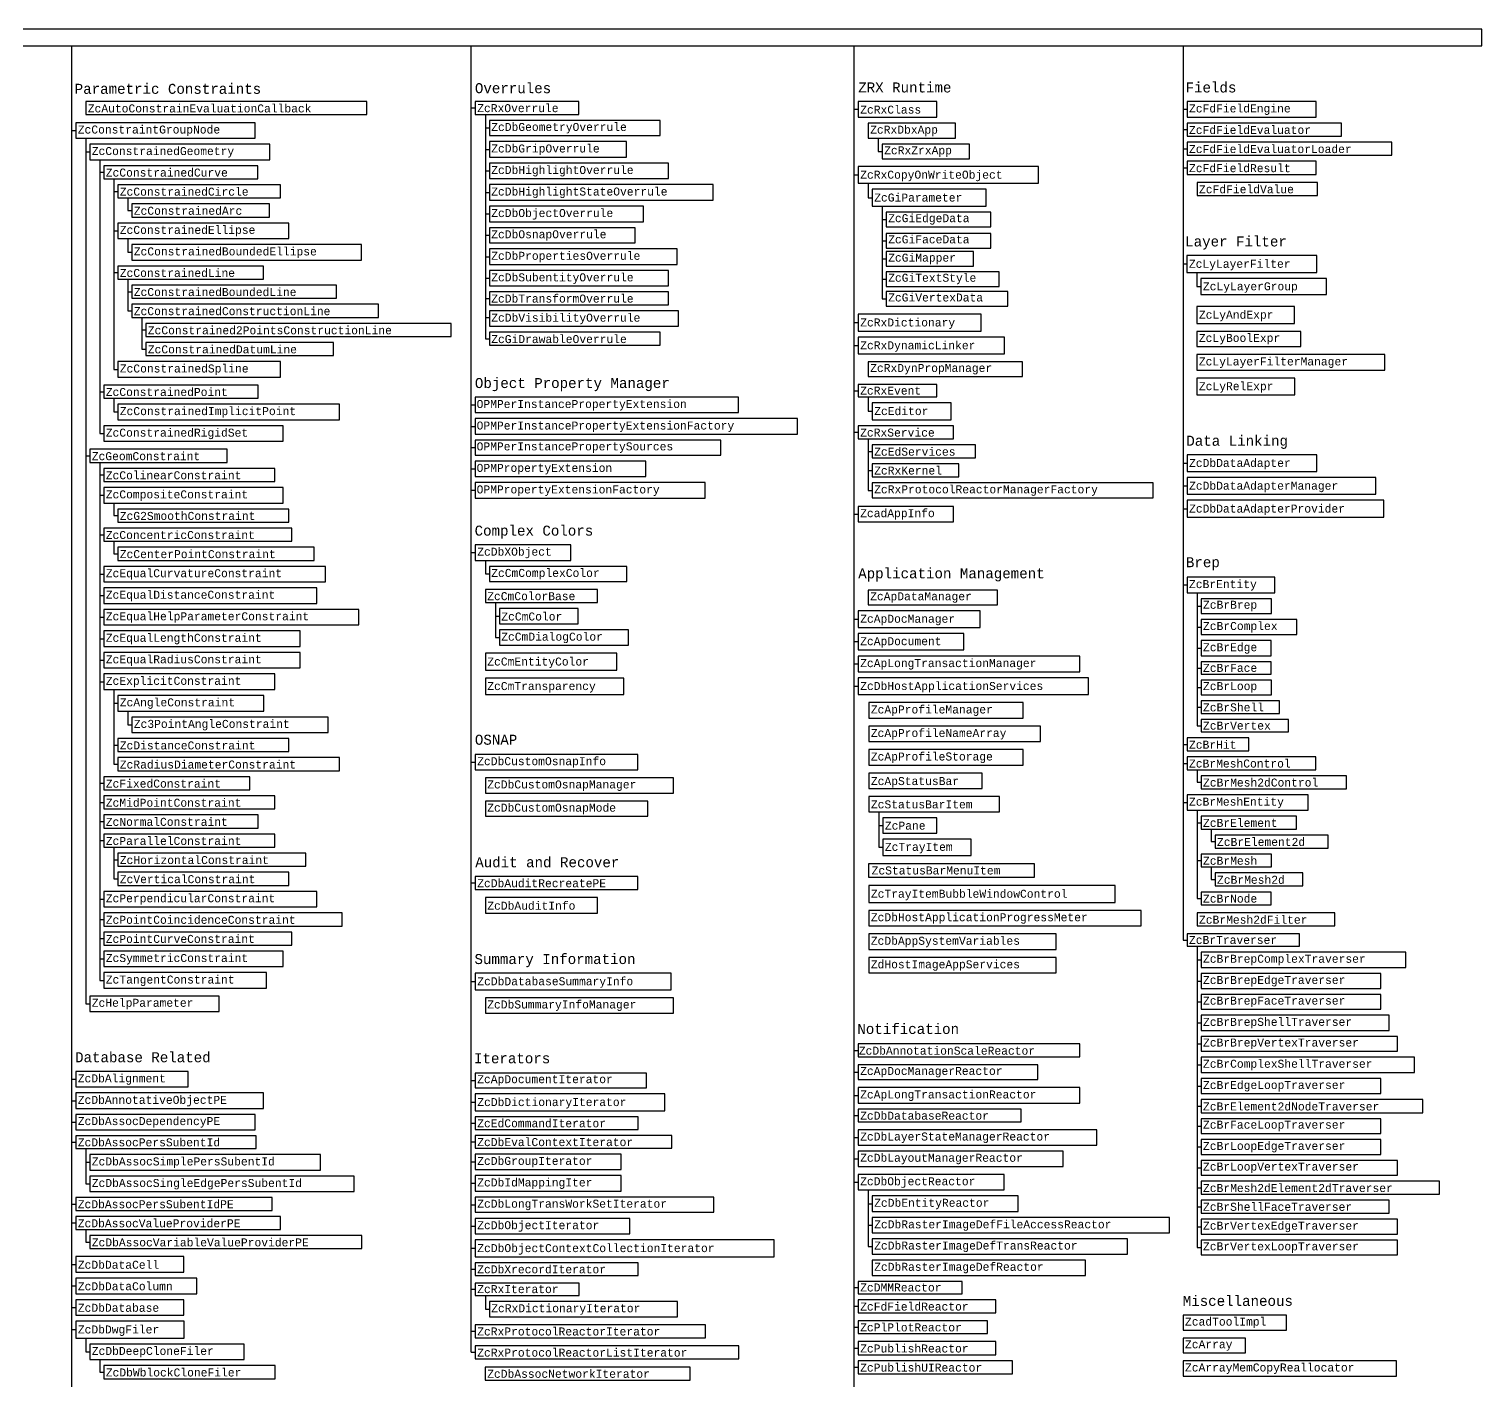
# Model space of a CAD drawing. Header units: millimetres. Extents: x 63 to 561, y 325 to 515.
# Drawn here: x 139.5 to 212.1, y 437.5 to 505 of the extents above; entities that cross this region are included whole.
import ezdxf

# ---------------------------------------------------------------- set-up
doc = ezdxf.new("R2010")
doc.units = ezdxf.units.MM
for name, color, linetype in [('Classes Map Frame', 7, 'Continuous'), ('Partial Supported', 2, 'Continuous'), ('Unmanaged classes', 3, 'Continuous'), ('Unmanaged classes with .NET Wrappers', 3, 'Continuous'), ('Unsupported', 252, 'Continuous')]:
    doc.layers.add(name, color=color, linetype=linetype)
doc.styles.add('Categories', font='consola.ttf', dxfattribs={"height": 0.5})
doc.styles.get("Standard").update_dxf_attribs({"font": 'consola.ttf'})
doc.styles.add('Unmanaged', font='consola.ttf', dxfattribs={"height": 0.2})

msp = doc.modelspace()

# ---------------------------------------------------------------- linework, layer by layer
at = {"layer": 'Classes Map Frame'}
for p, q in [((141.613, 416.517), (141.613, 504.157)), ((161.579, 438.887), (161.579, 504.126)), ((180.722, 428.182), (180.722, 504.157)), ((197.161, 504.157), (197.161, 459.483)), ((161.58, 501.058), (161.78, 501.058)), ((162.28, 500.738), (162.28, 489.526)), ((180.722, 500.991), (180.922, 500.991)), ((197.161, 500.99), (197.361, 500.99)), ((141.613, 499.936), (141.813, 499.936)), ((162.28, 500.057), (162.48, 500.057)), ((197.161, 499.975), (197.361, 499.975)), ((142.313, 499.548), (142.313, 456.298)), ((162.28, 498.989), (162.48, 498.989)), ((181.922, 499.542), (181.922, 498.876)), ((197.161, 499.021), (197.361, 499.021)), ((142.313, 498.86), (142.513, 498.86)), ((143.013, 498.473), (143.013, 484.791)), ((181.922, 498.876), (182.122, 498.876)), ((143.013, 497.845), (143.213, 497.845)), ((143.713, 497.518), (143.713, 487.997)), ((162.28, 497.913), (162.48, 497.913)), ((180.722, 497.715), (180.922, 497.715)), ((197.161, 498.066), (197.361, 498.066)), ((143.713, 496.891), (143.913, 496.891)), ((162.28, 496.838), (162.48, 496.838)), ((181.422, 497.293), (181.422, 496.572)), ((144.413, 496.563), (144.413, 495.936)), ((181.422, 496.572), (181.622, 496.572)), ((182.122, 496.151), (182.122, 491.523)), ((144.413, 495.936), (144.613, 495.936)), ((162.28, 495.763), (162.48, 495.763)), ((182.122, 495.485), (182.322, 495.485)), ((143.713, 494.921), (143.913, 494.921)), ((162.28, 494.695), (162.48, 494.695)), ((144.413, 494.533), (144.413, 493.846)), ((182.122, 494.426), (182.322, 494.426)), ((144.413, 493.846), (144.613, 493.846)), ((162.28, 493.626), (162.48, 493.626)), ((182.122, 493.513), (182.322, 493.513)), ((197.153, 493.263), (197.353, 493.263)), ((143.713, 492.83), (143.913, 492.83)), ((144.413, 492.503), (144.413, 490.921)), ((162.28, 492.551), (162.48, 492.551)), ((182.122, 492.509), (182.322, 492.509)), ((197.853, 492.841), (197.853, 492.137)), ((144.413, 491.876), (144.613, 491.876)), ((197.853, 492.137), (198.053, 492.137)), ((162.28, 491.543), (162.48, 491.543)), ((182.122, 491.523), (182.322, 491.523)), ((144.413, 490.921), (144.613, 490.921)), ((145.113, 490.594), (145.113, 489.012)), ((162.28, 490.596), (162.48, 490.596)), ((180.722, 490.332), (180.922, 490.332)), ((145.113, 489.966), (145.313, 489.966)), ((162.28, 489.526), (162.48, 489.526)), ((145.113, 489.012), (145.313, 489.012)), ((180.722, 489.189), (180.922, 489.189)), ((143.713, 487.997), (143.913, 487.997)), ((143.013, 486.882), (143.213, 486.882)), ((180.722, 486.93), (180.922, 486.93)), ((181.422, 486.624), (181.422, 485.903)), ((143.713, 486.554), (143.713, 485.867)), ((161.58, 486.222), (161.78, 486.222)), ((181.422, 485.903), (181.622, 485.903)), ((143.713, 485.867), (143.913, 485.867)), ((143.013, 484.791), (143.213, 484.791)), ((161.58, 485.146), (161.78, 485.146)), ((180.722, 484.854), (180.922, 484.854)), ((181.422, 484.527), (181.422, 481.951)), ((161.58, 484.088), (161.78, 484.088)), ((181.422, 483.899), (181.622, 483.899)), ((142.313, 483.676), (142.513, 483.676)), ((143.013, 483.349), (143.013, 457.466)), ((161.58, 483.03), (161.78, 483.03)), ((197.161, 483.307), (197.361, 483.307)), ((143.013, 482.721), (143.213, 482.721)), ((181.422, 482.952), (181.622, 482.952)), ((143.013, 481.706), (143.213, 481.706)), ((161.58, 481.954), (161.78, 481.954)), ((181.422, 481.951), (181.622, 481.951)), ((197.161, 482.172), (197.361, 482.172)), ((143.713, 481.319), (143.713, 480.691)), ((197.161, 481.033), (197.361, 481.033)), ((143.713, 480.691), (143.913, 480.691)), ((180.722, 480.761), (180.922, 480.761)), ((143.013, 479.737), (143.213, 479.737)), ((143.713, 479.409), (143.713, 478.782)), ((143.713, 478.782), (143.913, 478.782)), ((143.713, 478.782), (143.913, 478.782)), ((161.58, 478.843), (161.78, 478.843)), ((162.28, 478.455), (162.28, 477.774)), ((143.013, 477.767), (143.213, 477.767)), ((162.28, 477.774), (162.48, 477.774)), ((197.161, 477.224), (197.361, 477.224)), ((143.013, 476.692), (143.213, 476.692)), ((197.861, 476.836), (197.861, 470.193)), ((162.78, 476.353), (162.78, 474.598)), ((197.861, 476.17), (198.061, 476.17)), ((143.013, 475.616), (143.213, 475.616)), ((162.78, 475.669), (162.98, 475.669)), ((180.722, 475.517), (180.922, 475.517)), ((197.861, 475.123), (198.061, 475.123)), ((143.013, 474.541), (143.213, 474.541)), ((162.78, 474.598), (162.98, 474.598)), ((180.722, 474.396), (180.922, 474.396)), ((197.861, 474.062), (198.061, 474.062)), ((143.013, 473.465), (143.213, 473.465)), ((180.722, 473.277), (180.922, 473.277)), ((197.861, 473.076), (198.061, 473.076)), ((143.013, 472.39), (143.213, 472.39)), ((180.722, 472.168), (180.922, 472.168)), ((197.861, 472.105), (198.061, 472.105)), ((143.713, 472.002), (143.713, 468.269)), ((143.713, 471.315), (143.913, 471.315)), ((144.413, 470.927), (144.413, 470.239)), ((197.861, 471.119), (198.061, 471.119)), ((144.413, 470.239), (144.613, 470.239)), ((197.861, 470.193), (198.061, 470.193)), ((143.713, 469.224), (143.913, 469.224)), ((197.161, 469.26), (197.361, 469.26)), ((143.713, 468.269), (143.913, 468.269)), ((161.58, 468.368), (161.78, 468.368)), ((197.161, 468.312), (197.361, 468.312)), ((197.861, 467.992), (197.861, 467.367)), ((143.013, 467.315), (143.213, 467.315)), ((197.861, 467.367), (198.061, 467.367)), ((143.013, 466.36), (143.213, 466.36)), ((197.161, 466.354), (197.361, 466.354)), ((181.956, 465.891), (181.956, 464.12)), ((197.861, 465.966), (197.861, 461.564)), ((143.013, 465.405), (143.213, 465.405)), ((181.956, 465.211), (182.156, 465.211)), ((197.861, 465.346), (198.061, 465.346)), ((198.561, 465.026), (198.561, 464.4)), ((143.013, 464.451), (143.213, 464.451)), ((143.713, 464.123), (143.713, 462.541)), ((181.956, 464.12), (182.156, 464.12)), ((198.561, 464.4), (198.761, 464.4)), ((143.713, 463.496), (143.913, 463.496)), ((197.861, 463.455), (198.061, 463.455)), ((198.561, 463.135), (198.561, 462.509)), ((143.713, 462.541), (143.913, 462.541)), ((161.58, 462.338), (161.78, 462.338)), ((198.561, 462.509), (198.761, 462.509)), ((143.013, 461.526), (143.213, 461.526)), ((197.861, 461.564), (198.061, 461.564)), ((143.013, 460.511), (143.213, 460.511)), ((143.013, 459.556), (143.213, 459.556)), ((197.161, 459.483), (197.361, 459.483)), ((197.861, 459.178), (197.861, 444.115)), ((143.013, 458.541), (143.213, 458.541)), ((197.861, 458.497), (198.061, 458.497)), ((143.013, 457.466), (143.213, 457.466)), ((161.58, 457.411), (161.78, 457.411)), ((197.861, 457.436), (198.061, 457.436)), ((142.313, 456.298), (142.513, 456.298)), ((197.861, 456.39), (198.061, 456.39)), ((197.861, 455.343), (198.061, 455.343)), ((180.722, 453.971), (180.922, 453.971)), ((197.861, 454.297), (198.061, 454.297)), ((197.861, 453.25), (198.061, 453.25)), ((141.613, 452.53), (141.813, 452.53)), ((161.58, 452.466), (161.78, 452.466)), ((180.722, 452.878), (180.922, 452.878)), ((197.861, 452.189), (198.061, 452.189)), ((141.613, 451.454), (141.813, 451.454)), ((161.58, 451.379), (161.78, 451.379)), ((180.722, 451.724), (180.922, 451.724)), ((197.861, 451.183), (198.061, 451.183)), ((141.613, 450.386), (141.813, 450.386)), ((161.58, 450.337), (161.78, 450.337)), ((180.722, 450.717), (180.922, 450.717)), ((180.722, 449.616), (180.922, 449.616)), ((197.861, 450.192), (198.061, 450.192)), ((141.613, 449.385), (141.813, 449.385)), ((142.313, 449.065), (142.313, 447.302)), ((161.58, 449.397), (161.78, 449.397)), ((197.861, 449.146), (198.061, 449.146)), ((142.313, 448.378), (142.513, 448.378)), ((161.58, 448.396), (161.78, 448.396)), ((180.722, 448.555), (180.922, 448.555)), ((180.722, 447.387), (180.922, 447.387)), ((197.861, 448.099), (198.061, 448.099)), ((142.313, 447.302), (142.513, 447.302)), ((161.58, 447.328), (161.78, 447.328)), ((181.422, 446.999), (181.422, 444.168)), ((197.861, 447.108), (198.061, 447.108)), ((141.613, 446.294), (141.813, 446.294)), ((161.58, 446.26), (161.78, 446.26)), ((181.422, 446.311), (181.622, 446.311)), ((197.861, 446.162), (198.061, 446.162)), ((141.613, 445.347), (141.813, 445.347)), ((181.422, 445.236), (181.622, 445.236)), ((142.313, 445.019), (142.313, 444.392)), ((161.58, 445.192), (161.78, 445.192)), ((197.861, 445.162), (198.061, 445.162)), ((142.313, 444.392), (142.513, 444.392)), ((161.58, 444.082), (161.78, 444.082)), ((181.422, 444.168), (181.622, 444.168)), ((197.861, 444.115), (198.061, 444.115)), ((141.613, 443.277), (141.813, 443.277)), ((161.58, 443.041), (161.78, 443.041)), ((141.613, 442.202), (141.813, 442.202)), ((161.58, 442.036), (161.78, 442.036)), ((162.28, 441.731), (162.28, 441.043)), ((180.722, 442.12), (180.922, 442.12)), ((180.722, 442.12), (180.922, 442.12)), ((180.722, 442.12), (180.922, 442.12)), ((141.613, 441.127), (141.813, 441.127)), ((162.28, 441.043), (162.48, 441.043)), ((180.722, 441.187), (180.922, 441.187)), ((180.722, 440.14), (180.922, 440.14)), ((141.613, 440.018), (141.813, 440.018)), ((142.313, 439.596), (142.313, 438.909)), ((161.58, 439.935), (161.78, 439.935)), ((142.313, 438.909), (142.513, 438.909)), ((161.58, 438.887), (161.78, 438.887)), ((180.722, 439.092), (180.922, 439.092)), ((143.013, 438.521), (143.013, 437.894)), ((180.722, 438.138), (180.922, 438.138)), ((143.013, 437.894), (143.213, 437.894))]:
    msp.add_line(p, q, dxfattribs=at)
for points in [[(62.545, 505), (62.545, 504.157), (212.088, 504.157), (212.098, 505)], [(142.313, 501.378), (142.313, 500.723), (156.353, 500.723), (156.353, 501.378)], [(161.78, 501.378), (161.78, 500.738), (166.962, 500.738), (166.962, 501.378)], [(180.922, 501.378), (180.922, 500.603), (184.848, 500.603), (184.848, 501.378)], [(197.361, 501.378), (197.361, 500.603), (203.804, 500.603), (203.804, 501.378)], [(162.48, 500.438), (162.48, 499.677), (171.023, 499.677), (171.023, 500.438)], [(141.813, 500.323), (141.813, 499.548), (150.777, 499.548), (150.777, 500.323)], [(181.422, 500.303), (181.422, 499.542), (185.778, 499.542), (185.778, 500.303)], [(197.361, 500.303), (197.361, 499.648), (205.079, 499.648), (205.079, 500.303)], [(142.513, 499.248), (142.513, 498.473), (151.513, 498.473), (151.513, 499.248)], [(162.48, 499.377), (162.48, 498.601), (169.342, 498.601), (169.342, 499.377)], [(182.122, 499.242), (182.122, 498.51), (186.478, 498.51), (186.478, 499.242)], [(197.361, 499.348), (197.361, 498.693), (207.6, 498.693), (207.6, 499.348)], [(162.48, 498.301), (162.48, 497.526), (171.443, 497.526), (171.443, 498.301)], [(197.361, 498.393), (197.361, 497.739), (203.808, 497.739), (203.808, 498.393)], [(143.213, 498.173), (143.213, 497.518), (150.916, 497.518), (150.916, 498.173)], [(180.922, 498.136), (180.922, 497.293), (189.929, 497.293), (189.929, 498.136)], [(143.913, 497.218), (143.913, 496.563), (152.037, 496.563), (152.037, 497.218)], [(162.48, 497.226), (162.48, 496.45), (173.661, 496.45), (173.661, 497.226)], [(181.622, 496.993), (181.622, 496.151), (187.318, 496.151), (187.318, 496.993)], [(197.861, 497.339), (197.861, 496.684), (203.884, 496.684), (203.884, 497.339)], [(144.613, 496.263), (144.613, 495.609), (151.486, 495.609), (151.486, 496.263)], [(162.48, 496.15), (162.48, 495.375), (170.183, 495.375), (170.183, 496.15)], [(182.322, 495.851), (182.322, 495.119), (187.556, 495.119), (187.556, 495.851)], [(143.913, 495.309), (143.913, 494.533), (152.457, 494.533), (152.457, 495.309)], [(162.48, 495.075), (162.48, 494.314), (169.763, 494.314), (169.763, 495.075)], [(182.322, 494.792), (182.322, 494.06), (187.556, 494.06), (187.556, 494.792)], [(144.613, 494.233), (144.613, 493.458), (156.098, 493.458), (156.098, 494.233)], [(162.48, 494.014), (162.48, 493.239), (171.863, 493.239), (171.863, 494.014)], [(182.322, 493.879), (182.322, 493.147), (186.678, 493.147), (186.678, 493.879)], [(143.913, 493.158), (143.913, 492.503), (151.196, 492.503), (151.196, 493.158)], [(197.353, 493.684), (197.353, 492.841), (203.842, 492.841), (203.842, 493.684)], [(162.48, 492.939), (162.48, 492.163), (171.443, 492.163), (171.443, 492.939)], [(182.322, 492.875), (182.322, 492.143), (187.958, 492.143), (187.958, 492.875)], [(198.053, 492.541), (198.053, 491.733), (204.332, 491.733), (204.332, 492.541)], [(144.613, 492.203), (144.613, 491.548), (154.837, 491.548), (154.837, 492.203)], [(162.48, 491.863), (162.48, 491.223), (171.443, 491.223), (171.443, 491.863)], [(182.322, 491.889), (182.322, 491.157), (188.396, 491.157), (188.396, 491.889)], [(144.613, 491.248), (144.613, 490.594), (156.938, 490.594), (156.938, 491.248)], [(197.853, 491.133), (197.853, 490.297), (202.723, 490.297), (202.723, 491.133)], [(145.313, 490.294), (145.313, 489.639), (160.58, 489.639), (160.58, 490.294)], [(162.48, 490.923), (162.48, 490.153), (171.937, 490.153), (171.937, 490.923)], [(180.922, 490.753), (180.922, 489.91), (187.06, 489.91), (187.06, 490.753)], [(162.48, 489.853), (162.48, 489.199), (171.023, 489.199), (171.023, 489.853)], [(180.922, 489.61), (180.922, 488.768), (188.236, 488.768), (188.236, 489.61)], [(197.853, 489.897), (197.853, 489.136), (203.05, 489.136), (203.05, 489.897)], [(145.313, 489.339), (145.313, 488.684), (154.697, 488.684), (154.697, 489.339)], [(143.913, 488.384), (143.913, 487.609), (152.037, 487.609), (152.037, 488.384)], [(181.422, 488.368), (181.422, 487.636), (189.14, 487.636), (189.14, 488.368)], [(197.853, 488.736), (197.853, 487.961), (207.252, 487.961), (207.252, 488.736)], [(197.853, 487.561), (197.853, 486.725), (202.743, 486.725), (202.743, 487.561)], [(143.213, 487.209), (143.213, 486.554), (150.921, 486.554), (150.921, 487.209)], [(161.78, 486.609), (161.78, 485.834), (174.929, 485.834), (174.929, 486.609)], [(180.922, 487.236), (180.922, 486.624), (184.848, 486.624), (184.848, 487.236)], [(143.913, 486.254), (143.913, 485.479), (154.982, 485.479), (154.982, 486.254)], [(181.622, 486.324), (181.622, 485.482), (185.569, 485.482), (185.569, 486.324)], [(143.213, 485.179), (143.213, 484.403), (152.181, 484.403), (152.181, 485.179)], [(161.78, 485.534), (161.78, 484.758), (177.892, 484.758), (177.892, 485.534)], [(180.922, 485.182), (180.922, 484.527), (185.684, 484.527), (185.684, 485.182)], [(161.78, 484.458), (161.78, 483.717), (174.058, 483.717), (174.058, 484.458)], [(142.513, 484.003), (142.513, 483.349), (149.38, 483.349), (149.38, 484.003)], [(181.622, 484.227), (181.622, 483.572), (186.788, 483.572), (186.788, 484.227)], [(197.361, 483.725), (197.361, 482.89), (203.842, 482.89), (203.842, 483.725)], [(143.213, 483.049), (143.213, 482.394), (151.761, 482.394), (151.761, 483.049)], [(161.78, 483.417), (161.78, 482.642), (170.307, 482.642), (170.307, 483.417)], [(181.622, 483.272), (181.622, 482.632), (185.955, 482.632), (185.955, 483.272)], [(161.78, 482.342), (161.78, 481.567), (173.27, 481.567), (173.27, 482.342)], [(181.622, 482.332), (181.622, 481.571), (195.664, 481.571), (195.664, 482.332)], [(197.361, 482.59), (197.361, 481.754), (206.792, 481.754), (206.792, 482.59)], [(143.213, 482.094), (143.213, 481.319), (152.181, 481.319), (152.181, 482.094)], [(143.913, 481.019), (143.913, 480.364), (152.461, 480.364), (152.461, 481.019)], [(180.922, 481.141), (180.922, 480.38), (185.689, 480.38), (185.689, 481.141)], [(197.361, 481.454), (197.361, 480.611), (207.201, 480.611), (207.201, 481.454)], [(143.213, 480.064), (143.213, 479.409), (152.601, 479.409), (152.601, 480.064)], [(143.913, 479.109), (143.913, 478.455), (153.721, 478.455), (153.721, 479.109)], [(143.913, 479.109), (143.913, 478.455), (153.721, 478.455), (153.721, 479.109)], [(161.78, 479.23), (161.78, 478.455), (166.546, 478.455), (166.546, 479.23)], [(143.213, 478.155), (143.213, 477.379), (154.282, 477.379), (154.282, 478.155)], [(162.48, 478.155), (162.48, 477.394), (169.357, 477.394), (169.357, 478.155)], [(197.361, 477.611), (197.361, 476.836), (201.739, 476.836), (201.739, 477.611)], [(143.213, 477.079), (143.213, 476.304), (153.862, 476.304), (153.862, 477.079)], [(162.28, 476.994), (162.28, 476.353), (167.882, 476.353), (167.882, 476.994)], [(181.422, 476.959), (181.422, 476.227), (187.88, 476.227), (187.88, 476.959)], [(198.061, 476.536), (198.061, 475.804), (201.577, 475.804), (201.577, 476.536)], [(143.213, 476.004), (143.213, 475.228), (155.963, 475.228), (155.963, 476.004)], [(162.98, 476.053), (162.98, 475.285), (166.924, 475.285), (166.924, 476.053)], [(180.922, 475.927), (180.922, 475.106), (187.019, 475.106), (187.019, 475.927)], [(162.98, 474.985), (162.98, 474.21), (169.437, 474.21), (169.437, 474.985)], [(198.061, 475.504), (198.061, 474.743), (202.844, 474.743), (202.844, 475.504)], [(143.213, 474.928), (143.213, 474.153), (153.021, 474.153), (153.021, 474.928)], [(180.922, 474.806), (180.922, 473.985), (186.207, 473.985), (186.207, 474.806)], [(198.061, 474.443), (198.061, 473.682), (201.563, 473.682), (201.563, 474.443)], [(143.213, 473.853), (143.213, 473.078), (153.021, 473.078), (153.021, 473.853)], [(162.28, 473.81), (162.28, 472.967), (168.848, 472.967), (168.848, 473.81)], [(180.922, 473.665), (180.922, 472.889), (192.002, 472.889), (192.002, 473.665)], [(198.061, 473.382), (198.061, 472.771), (201.563, 472.771), (201.563, 473.382)], [(143.213, 472.778), (143.213, 472.002), (151.761, 472.002), (151.761, 472.778)], [(162.28, 472.567), (162.28, 471.749), (169.195, 471.749), (169.195, 472.567)], [(180.922, 472.589), (180.922, 471.746), (192.437, 471.746), (192.437, 472.589)], [(198.061, 472.471), (198.061, 471.739), (201.577, 471.739), (201.577, 472.471)], [(143.913, 471.702), (143.913, 470.927), (151.2, 470.927), (151.2, 471.702)], [(181.456, 471.348), (181.456, 470.572), (189.173, 470.572), (189.173, 471.348)], [(198.061, 471.439), (198.061, 470.798), (201.974, 470.798), (201.974, 471.439)], [(144.613, 470.627), (144.613, 469.852), (154.421, 469.852), (154.421, 470.627)], [(181.456, 470.172), (181.456, 469.397), (190.035, 469.397), (190.035, 470.172)], [(198.061, 470.498), (198.061, 469.887), (202.423, 469.887), (202.423, 470.498)], [(143.913, 469.552), (143.913, 468.897), (152.461, 468.897), (152.461, 469.552)], [(197.361, 469.587), (197.361, 468.932), (200.447, 468.932), (200.447, 469.587)], [(143.913, 468.597), (143.913, 467.942), (154.982, 467.942), (154.982, 468.597)], [(161.78, 468.749), (161.78, 467.988), (169.907, 467.988), (169.907, 468.749)], [(181.456, 468.997), (181.456, 468.222), (189.159, 468.222), (189.159, 468.997)], [(197.361, 468.632), (197.361, 467.992), (203.795, 467.992), (203.795, 468.632)], [(181.456, 467.822), (181.456, 467.056), (187.111, 467.056), (187.111, 467.822)], [(143.213, 467.642), (143.213, 466.987), (150.5, 466.987), (150.5, 467.642)], [(162.28, 467.588), (162.28, 466.827), (171.678, 466.827), (171.678, 467.588)], [(198.061, 467.692), (198.061, 467.041), (205.335, 467.041), (205.335, 467.692)], [(143.213, 466.687), (143.213, 466.033), (151.761, 466.033), (151.761, 466.687)], [(162.28, 466.427), (162.28, 465.666), (170.403, 465.666), (170.403, 466.427)], [(181.456, 466.656), (181.456, 465.891), (187.984, 465.891), (187.984, 466.656)], [(197.361, 466.741), (197.361, 465.966), (203.42, 465.966), (203.42, 466.741)], [(143.213, 465.733), (143.213, 465.078), (150.921, 465.078), (150.921, 465.733)], [(182.156, 465.591), (182.156, 464.83), (184.843, 464.83), (184.843, 465.591)], [(198.061, 465.666), (198.061, 465.026), (202.827, 465.026), (202.827, 465.666)], [(143.213, 464.778), (143.213, 464.123), (151.761, 464.123), (151.761, 464.778)], [(182.156, 464.53), (182.156, 463.709), (186.566, 463.709), (186.566, 464.53)], [(198.761, 464.726), (198.761, 464.075), (204.406, 464.075), (204.406, 464.726)], [(143.913, 463.823), (143.913, 463.169), (153.301, 463.169), (153.301, 463.823)], [(198.061, 463.775), (198.061, 463.135), (201.584, 463.135), (201.584, 463.775)], [(143.913, 462.869), (143.913, 462.214), (152.461, 462.214), (152.461, 462.869)], [(161.78, 462.666), (161.78, 462.011), (169.903, 462.011), (169.903, 462.666)], [(181.456, 462.609), (181.456, 463.309), (189.708, 463.309), (189.708, 462.609)], [(198.761, 462.835), (198.761, 462.184), (203.146, 462.184), (203.146, 462.835)], [(143.213, 461.914), (143.213, 461.139), (153.862, 461.139), (153.862, 461.914)], [(181.456, 462.209), (181.456, 461.366), (193.769, 461.366), (193.769, 462.209)], [(162.28, 461.611), (162.28, 460.829), (167.89, 460.829), (167.89, 461.611)], [(198.061, 461.884), (198.061, 461.244), (201.563, 461.244), (201.563, 461.884)], [(143.213, 460.839), (143.213, 460.184), (155.122, 460.184), (155.122, 460.839)], [(181.456, 460.966), (181.456, 460.191), (195.056, 460.191), (195.056, 460.966)], [(197.861, 460.844), (197.861, 460.189), (204.739, 460.189), (204.739, 460.844)], [(143.213, 459.884), (143.213, 459.229), (152.601, 459.229), (152.601, 459.884)], [(181.456, 459.791), (181.456, 459.015), (190.823, 459.015), (190.823, 459.791)], [(197.361, 459.789), (197.361, 459.178), (202.978, 459.178), (202.978, 459.789)], [(143.213, 458.929), (143.213, 458.154), (152.181, 458.154), (152.181, 458.929)], [(181.456, 458.615), (181.456, 457.84), (190.823, 457.84), (190.823, 458.615)], [(198.061, 458.878), (198.061, 458.117), (208.3, 458.117), (208.3, 458.878)], [(143.213, 457.854), (143.213, 457.078), (151.341, 457.078), (151.341, 457.854)], [(161.78, 457.829), (161.78, 456.993), (171.576, 456.993), (171.576, 457.829)], [(198.061, 457.817), (198.061, 457.056), (207.04, 457.056), (207.04, 457.817)], [(142.513, 456.678), (142.513, 455.917), (148.971, 455.917), (148.971, 456.678)], [(162.28, 456.593), (162.28, 455.832), (171.678, 455.832), (171.678, 456.593)], [(198.061, 456.756), (198.061, 456.024), (207.04, 456.024), (207.04, 456.756)], [(198.061, 455.724), (198.061, 454.963), (207.46, 454.963), (207.46, 455.724)], [(198.061, 454.663), (198.061, 453.931), (207.88, 453.931), (207.88, 454.663)], [(180.922, 454.299), (180.922, 453.644), (192.002, 453.644), (192.002, 454.299)], [(180.922, 453.244), (180.922, 452.512), (189.901, 452.512), (189.901, 453.244)], [(198.061, 453.631), (198.061, 452.87), (208.72, 452.87), (208.72, 453.631)], [(141.813, 452.917), (141.813, 452.142), (147.42, 452.142), (147.42, 452.917)], [(161.78, 452.832), (161.78, 452.1), (170.338, 452.1), (170.338, 452.832)], [(198.061, 452.57), (198.061, 451.809), (207.04, 451.809), (207.04, 452.57)], [(141.813, 451.842), (141.813, 451.067), (151.197, 451.067), (151.197, 451.842)], [(161.78, 451.8), (161.78, 450.957), (171.26, 450.957), (171.26, 451.8)], [(180.922, 452.112), (180.922, 451.337), (192.002, 451.337), (192.002, 452.112)], [(180.922, 451.037), (180.922, 450.396), (189.06, 450.396), (189.06, 451.037)], [(198.061, 451.509), (198.061, 450.858), (209.141, 450.858), (209.141, 451.509)], [(141.813, 450.767), (141.813, 450.006), (150.777, 450.006), (150.777, 450.767)], [(161.78, 450.657), (161.78, 450.017), (169.918, 450.017), (169.918, 450.657)], [(198.061, 450.558), (198.061, 449.826), (207.04, 449.826), (207.04, 450.558)], [(141.813, 449.706), (141.813, 449.065), (150.819, 449.065), (150.819, 449.706)], [(161.78, 449.717), (161.78, 449.077), (171.598, 449.077), (171.598, 449.717)], [(180.922, 449.996), (180.922, 449.235), (192.842, 449.235), (192.842, 449.996)], [(180.922, 448.935), (180.922, 448.174), (191.161, 448.174), (191.161, 448.935)], [(198.061, 449.526), (198.061, 448.765), (207.04, 448.765), (207.04, 449.526)], [(142.513, 448.765), (142.513, 447.99), (154.04, 447.99), (154.04, 448.765)], [(161.78, 448.777), (161.78, 448.016), (169.077, 448.016), (169.077, 448.777)], [(198.061, 448.465), (198.061, 447.733), (207.88, 447.733), (207.88, 448.465)], [(142.513, 447.69), (142.513, 446.914), (155.721, 446.914), (155.721, 447.69)], [(161.78, 447.716), (161.78, 446.94), (169.077, 446.94), (169.077, 447.716)], [(180.922, 447.774), (180.922, 446.999), (188.22, 446.999), (188.22, 447.774)], [(198.061, 447.433), (198.061, 446.783), (209.981, 446.783), (209.981, 447.433)], [(181.622, 446.699), (181.622, 445.924), (188.92, 445.924), (188.92, 446.699)], [(141.813, 446.614), (141.813, 445.974), (151.617, 445.974), (151.617, 446.614)], [(161.78, 446.64), (161.78, 445.879), (173.699, 445.879), (173.699, 446.64)], [(198.061, 446.483), (198.061, 445.842), (207.46, 445.842), (207.46, 446.483)], [(141.813, 445.674), (141.813, 445.019), (152.037, 445.019), (152.037, 445.674)], [(161.78, 445.579), (161.78, 444.804), (169.497, 444.804), (169.497, 445.579)], [(181.622, 445.624), (181.622, 444.848), (196.483, 444.848), (196.483, 445.624)], [(198.061, 445.542), (198.061, 444.781), (207.88, 444.781), (207.88, 445.542)], [(142.513, 444.719), (142.513, 444.065), (156.099, 444.065), (156.099, 444.719)], [(161.78, 444.504), (161.78, 443.661), (176.71, 443.661), (176.71, 444.504)], [(181.622, 444.548), (181.622, 443.787), (194.382, 443.787), (194.382, 444.548)], [(198.061, 444.481), (198.061, 443.749), (207.88, 443.749), (207.88, 444.481)], [(141.813, 443.665), (141.813, 442.889), (147.207, 442.889), (147.207, 443.665)], [(161.78, 443.361), (161.78, 442.721), (169.918, 442.721), (169.918, 443.361)], [(181.622, 443.487), (181.622, 442.726), (192.281, 442.726), (192.281, 443.487)], [(141.813, 442.589), (141.813, 441.814), (147.863, 441.814), (147.863, 442.589)], [(161.78, 442.342), (161.78, 441.731), (166.976, 441.731), (166.976, 442.342)], [(180.922, 442.426), (180.922, 441.815), (186.119, 441.815), (186.119, 442.426)], [(141.813, 441.514), (141.813, 440.739), (147.211, 440.739), (147.211, 441.514)], [(162.48, 441.431), (162.48, 440.655), (171.878, 440.655), (171.878, 441.431)], [(180.922, 441.515), (180.922, 440.86), (187.8, 440.86), (187.8, 441.515)], [(141.813, 440.439), (141.813, 439.596), (147.219, 439.596), (147.219, 440.439)], [(161.78, 440.255), (161.78, 439.615), (173.279, 439.615), (173.279, 440.255)], [(180.922, 440.46), (180.922, 439.82), (187.38, 439.82), (187.38, 440.46)], [(197.161, 440.749), (197.161, 439.988), (202.334, 439.988), (202.334, 440.749)], [(180.922, 439.42), (180.922, 438.765), (187.8, 438.765), (187.8, 439.42)], [(197.161, 439.588), (197.161, 438.856), (200.279, 438.856), (200.279, 439.588)], [(142.513, 439.296), (142.513, 438.521), (150.231, 438.521), (150.231, 439.296)], [(161.78, 439.215), (161.78, 438.56), (174.96, 438.56), (174.96, 439.215)], [(143.213, 438.221), (143.213, 437.566), (151.771, 437.566), (151.771, 438.221)], [(162.279, 438.141), (162.279, 437.5), (172.518, 437.5), (172.518, 438.141)], [(180.922, 438.465), (180.922, 437.81), (188.64, 437.81), (188.64, 438.465)], [(197.161, 438.456), (197.161, 437.695), (207.82, 437.695), (207.82, 438.456)]]:
    msp.add_lwpolyline(points, close=True, dxfattribs=at)

# ---------------------------------------------------------------- texts
at = {"layer": 'Classes Map Frame', "color": 1, "style": 'Categories'}
for s, p in [('Parametric Constraints', (141.754, 501.764)), ('Overrules', (161.758, 501.796)), ('ZRX Runtime', (180.919, 501.833)), ('Fields', (197.283, 501.833)), ('Layer Filter', (197.264, 494.139)), ('Object Property Manager', (161.758, 487.064)), ('Data Linking', (197.32, 484.18)), ('Complex Colors', (161.744, 479.69)), ('Brep', (197.301, 478.111)), ('Application Management', (180.919, 477.555)), ('OSNAP', (161.758, 469.242)), ('Audit and Recover', (161.776, 463.121)), ('Summary Information', (161.737, 458.284)), ('Notification', (180.877, 454.792)), ('Database Related', (141.772, 453.377)), ('Iterators', (161.714, 453.325)), ('Miscellaneous', (197.143, 441.204))]:
    msp.add_text(s, height=0.5, dxfattribs=at).set_placement(p)
at = {"layer": 'Partial Supported', "style": 'Unmanaged'}
for s, p in [('ZcRxClass', (181.019, 500.774)), ('ZcRxService', (181.017, 484.638)), ('OPMPropertyExtensionFactory', (161.844, 481.798)), ('ZcApProfileManager', (181.55, 470.804)), ('ZcDbAnnotativeObjectPE', (141.907, 451.299)), ('ZcDbLayerStateManagerReactor', (181.017, 449.467))]:
    msp.add_text(s, height=0.4, dxfattribs=at).set_placement(p)
at = {"layer": 'Unmanaged classes', "style": 'Unmanaged'}
for s, p in [('ZcFdFieldEngine', (197.455, 500.835)), ('ZcRxDbxApp', (181.517, 499.774)), ('ZcRxZrxApp', (182.217, 498.742)), ('ZcFdFieldEvaluatorLoader', (197.455, 498.805)), ('ZcFdFieldResult', (197.455, 497.85)), ('ZcRxCopyOnWriteObject', (181.019, 497.524)), ('ZcGiParameter', (181.719, 496.382)), ('ZcFdFieldValue', (197.955, 496.795)), ('ZcLyBoolExpr', (197.948, 489.368)), ('ZcRxDynPropManager', (181.517, 487.868)), ('ZcLyLayerFilterManager', (197.948, 488.193)), ('ZcRxEvent', (181.017, 486.736)), ('OPMPerInstancePropertyExtension', (161.844, 486.066)), ('OPMPerInstancePropertyExtensionFactory', (161.844, 484.99)), ('OPMPerInstancePropertySources', (161.844, 483.949)), ('OPMPropertyExtension', (161.844, 482.874)), ('ZcRxKernel', (181.717, 482.743)), ('ZcRxProtocolReactorManagerFactory', (181.717, 481.803)), ('ZcadAppInfo', (181.017, 480.612)), ('ZcBrEntity', (197.455, 477.068)), ('ZcCmColorBase', (162.374, 476.465)), ('ZcApDataManager', (181.517, 476.459)), ('ZcBrBrep', (198.155, 476.036)), ('ZcBrComplex', (198.155, 474.975)), ('ZcBrEdge', (198.155, 473.914)), ('ZcBrFace', (198.155, 472.882)), ('ZcBrLoop', (198.155, 471.971)), ('ZcBrShell', (198.155, 470.91)), ('ZcApProfileNameArray', (181.55, 469.629)), ('ZcBrVertex', (198.155, 469.998)), ('ZcBrHit', (197.455, 469.044)), ('ZcDbCustomOsnapInfo', (161.874, 468.22)), ('ZcApProfileStorage', (181.55, 468.454)), ('ZcBrMeshControl', (197.455, 468.103)), ('ZcDbCustomOsnapManager', (162.374, 467.059)), ('ZcBrMesh2dControl', (198.155, 467.153)), ('ZcDbCustomOsnapMode', (162.374, 465.898)), ('ZcBrMeshEntity', (197.455, 466.198)), ('ZcBrElement', (198.155, 465.137)), ('ZcBrElement2d', (198.855, 464.186)), ('ZcBrMesh', (198.155, 463.246)), ('ZcBrMesh2d', (198.855, 462.295)), ('ZcBrNode', (198.155, 461.355)), ('ZcDbHostApplicationProgressMeter', (181.55, 460.423)), ('ZcBrMesh2dFilter', (197.955, 460.3)), ('ZcDbAppSystemVariables', (181.55, 459.247)), ('ZcBrTraverser', (197.455, 459.289)), ('ZcBrBrepComplexTraverser', (198.155, 458.349)), ('ZcBrBrepEdgeTraverser', (198.155, 457.288)), ('ZcBrBrepFaceTraverser', (198.155, 456.256)), ('ZcBrBrepShellTraverser', (198.155, 455.195)), ('ZcBrBrepVertexTraverser', (198.155, 454.163)), ('ZcBrComplexShellTraverser', (198.155, 453.102)), ('ZcDbAlignment', (141.907, 452.374)), ('ZcApDocumentIterator', (161.874, 452.332)), ('ZcApDocManagerReactor', (181.017, 452.744)), ('ZcBrEdgeLoopTraverser', (198.155, 452.041)), ('ZcApLongTransactionReactor', (181.017, 451.569)), ('ZcBrElement2dNodeTraverser', (198.155, 450.969)), ('ZcEdCommandIterator', (161.874, 450.128)), ('ZcDbDatabaseReactor', (181.017, 450.508)), ('ZcBrFaceLoopTraverser', (198.155, 450.058)), ('ZcDbEvalContextIterator', (161.874, 449.188)), ('ZcDbLayoutManagerReactor', (181.017, 448.406)), ('ZcBrLoopEdgeTraverser', (198.155, 448.997)), ('ZcDbGroupIterator', (161.874, 448.248)), ('ZcBrLoopVertexTraverser', (198.155, 447.965)), ('ZcDbIdMappingIter', (161.874, 447.172)), ('ZcDbObjectReactor', (181.017, 447.231)), ('ZcBrMesh2dElement2dTraverser', (198.155, 446.894)), ('ZcDbLongTransWorkSetIterator', (161.874, 446.111)), ('ZcDbEntityReactor', (181.717, 446.156)), ('ZcBrShellFaceTraverser', (198.155, 445.954)), ('ZcDbObjectIterator', (161.874, 445.036)), ('ZcDbRasterImageDefFileAccessReactor', (181.717, 445.08)), ('ZcBrVertexEdgeTraverser', (198.155, 445.013)), ('ZcBrVertexLoopTraverser', (198.155, 443.981)), ('ZcDbXrecordIterator', (161.874, 442.832)), ('ZcDbRasterImageDefReactor', (181.717, 442.958)), ('ZcRxIterator', (161.874, 441.842)), ('ZcRxDictionaryIterator', (162.574, 440.887)), ('ZcRxProtocolReactorIterator', (161.874, 439.726)), ('ZcadToolImpl', (197.255, 440.22)), ('ZcArray', (197.255, 439.088)), ('ZcDbDeepCloneFiler', (142.607, 438.753)), ('ZcRxProtocolReactorListIterator', (161.874, 438.671)), ('ZcDbWblockCloneFiler', (143.307, 437.678)), ('ZcArrayMemCopyReallocator', (197.255, 437.927))]:
    msp.add_text(s, height=0.4, dxfattribs=at).set_placement(p)
at = {"layer": 'Unmanaged classes'}
msp.add_text('ZcDbAnnotationScaleReactor', height=0.4, dxfattribs=at).set_placement((180.95, 453.755))
at = {"layer": 'Unmanaged classes with .NET Wrappers', "style": 'Unmanaged'}
for s, p in [('ZcGiEdgeData', (182.417, 495.351)), ('ZcGiFaceData', (182.417, 494.292)), ('ZcGiMapper', (182.417, 493.379)), ('ZcLyLayerFilter', (197.45, 493.072)), ('ZcGiTextStyle', (182.417, 492.375)), ('ZcGiVertexData', (182.417, 491.389)), ('ZcLyLayerGroup', (198.15, 491.947)), ('ZcLyAndExpr', (197.95, 490.528)), ('ZcRxDictionary', (181.019, 490.141)), ('ZcRxDynamicLinker', (181.019, 488.999)), ('ZcLyRelExpr', (197.95, 486.956)), ('ZcCmColor', (163.077, 475.449)), ('ZcApDocManager', (181.019, 475.337)), ('ZcApDocument', (181.019, 474.216)), ('ZcCmEntityColor', (162.377, 473.198)), ('ZcCmTransparency', (162.377, 471.973)), ('ZcDbHostApplicationServices', (181.019, 471.978)), ('ZcApStatusBar', (181.553, 467.227)), ('ZcStatusBarItem', (181.553, 466.062)), ('ZcPane', (182.253, 465.001)), ('ZcTrayItem', (182.253, 463.94)), ('ZcTrayItemBubbleWindowControl', (181.553, 461.597)), ('ZcDbAuditInfo', (162.377, 460.999)), ('ZcDbDatabaseSummaryInfo', (161.877, 457.224)), ('ZcDbDictionaryIterator', (161.877, 451.188)), ('ZcDbObjectContextCollectionIterator', (161.877, 443.892)), ('ZcDbDataCell', (141.91, 443.06)), ('ZcDbDataColumn', (141.91, 441.985)), ('ZcDbDatabase', (141.91, 440.91)), ('ZcDbDwgFiler', (141.91, 439.827))]:
    msp.add_text(s, height=0.4, dxfattribs=at).set_placement(p)
at = {"layer": 'Unsupported', "style": 'Unmanaged'}
for s, p in [('ZcAutoConstrainEvaluationCallback', (142.407, 500.835)), ('ZcRxOverrule', (161.874, 500.849)), ('ZcConstraintGroupNode', (141.907, 499.78)), ('ZcDbGeometryOverrule', (162.574, 499.909)), ('ZcFdFieldEvaluator', (197.455, 499.759)), ('ZcConstrainedGeometry', (142.607, 498.705)), ('ZcDbGripOverrule', (162.574, 498.833)), ('ZcConstrainedCurve', (143.307, 497.629)), ('ZcDbHighlightOverrule', (162.574, 497.758)), ('ZcConstrainedCircle', (144.007, 496.675)), ('ZcDbHighlightStateOverrule', (162.574, 496.682)), ('ZcConstrainedArc', (144.707, 495.72)), ('ZcDbObjectOverrule', (162.574, 495.607)), ('ZcConstrainedEllipse', (144.007, 494.765)), ('ZcDbOsnapOverrule', (162.574, 494.546)), ('ZcConstrainedBoundedEllipse', (144.707, 493.69)), ('ZcDbPropertiesOverrule', (162.574, 493.471)), ('ZcConstrainedLine', (144.007, 492.614)), ('ZcDbSubentityOverrule', (162.574, 492.395)), ('ZcConstrainedBoundedLine', (144.707, 491.66)), ('ZcDbTransformOverrule', (162.574, 491.334)), ('ZcConstrainedConstructionLine', (144.707, 490.705)), ('ZcDbVisibilityOverrule', (162.574, 490.379)), ('ZcConstrained2PointsConstructionLine', (145.407, 489.75)), ('ZcGiDrawableOverrule', (162.574, 489.31)), ('ZcConstrainedDatumLine', (145.407, 488.796)), ('ZcConstrainedSpline', (144.007, 487.841)), ('ZcConstrainedPoint', (143.307, 486.666)), ('ZcConstrainedImplicitPoint', (144.007, 485.711)), ('ZcEditor', (181.719, 485.713)), ('ZcConstrainedRigidSet', (143.307, 484.635)), ('ZcGeomConstraint', (142.607, 483.46)), ('ZcEdServices', (181.717, 483.683)), ('ZcDbDataAdapter', (197.458, 483.121)), ('ZcColinearConstraint', (143.307, 482.505)), ('ZcDbDataAdapterManager', (197.458, 481.985)), ('ZcCompositeConstraint', (143.307, 481.551)), ('ZcG2SmoothConstraint', (144.007, 480.475)), ('ZcDbDataAdapterProvider', (197.458, 480.842)), ('ZcConcentricConstraint', (143.307, 479.521)), ('ZcCenterPointConstraint', (144.007, 478.566)), ('ZcDbXObject', (161.874, 478.687)), ('ZcEqualCurvatureConstraint', (143.307, 477.611)), ('ZcCmComplexColor', (162.574, 477.626)), ('ZcEqualDistanceConstraint', (143.307, 476.536)), ('ZcEqualHelpParameterConstraint', (143.307, 475.46)), ('ZcEqualLengthConstraint', (143.307, 474.385)), ('ZcCmDialogColor', (163.074, 474.442)), ('ZcEqualRadiusConstraint', (143.307, 473.31)), ('ZcApLongTransactionManager', (181.017, 473.121)), ('ZcExplicitConstraint', (143.307, 472.234)), ('ZcAngleConstraint', (144.007, 471.159)), ('Zc3PointAngleConstraint', (144.707, 470.083)), ('ZcDistanceConstraint', (144.007, 469.008)), ('ZcRadiusDiameterConstraint', (144.007, 468.053)), ('ZcFixedConstraint', (143.307, 467.099)), ('ZcMidPointConstraint', (143.307, 466.144)), ('ZcNormalConstraint', (143.307, 465.189)), ('ZcParallelConstraint', (143.307, 464.235)), ('ZcHorizontalConstraint', (144.007, 463.28)), ('ZcVerticalConstraint', (144.007, 462.325)), ('ZcStatusBarMenuItem', (181.59, 462.76)), ('ZcDbAuditRecreatePE', (161.874, 462.122)), ('ZcPerpendicularConstraint', (143.307, 461.371)), ('ZcPointCoincidenceConstraint', (143.307, 460.295)), ('ZcPointCurveConstraint', (143.307, 459.34)), ('ZcSymmetricConstraint', (143.307, 458.386)), ('ZdHostImageAppServices', (181.55, 458.072)), ('ZcTangentConstraint', (143.307, 457.31)), ('ZcHelpParameter', (142.607, 456.149)), ('ZcDbSummaryInfoManager', (162.374, 456.064)), ('ZcDbAssocDependencyPE', (141.907, 450.238)), ('ZcDbAssocPersSubentId', (141.907, 449.176)), ('ZcDbAssocSimplePersSubentId', (142.607, 448.222)), ('ZcDbAssocSingleEdgePersSubentId', (142.607, 447.146)), ('ZcDbAssocPersSubentIdPE', (141.907, 446.085)), ('ZcDbAssocValueProviderPE', (141.907, 445.131)), ('ZcDbAssocVariableValueProviderPE', (142.607, 444.176)), ('ZcDbRasterImageDefTransReactor', (181.717, 444.019)), ('ZcDMMReactor', (181.017, 441.926)), ('ZcFdFieldReactor', (181.017, 440.971)), ('ZcPlPlotReactor', (181.017, 439.931)), ('ZcPublishReactor', (181.017, 438.876)), ('ZcDbAssocNetworkIterator', (162.373, 437.611)), ('ZcPublishUIReactor', (181.017, 437.922))]:
    msp.add_text(s, height=0.4, dxfattribs=at).set_placement(p)

doc.saveas('drawing.dxf')
